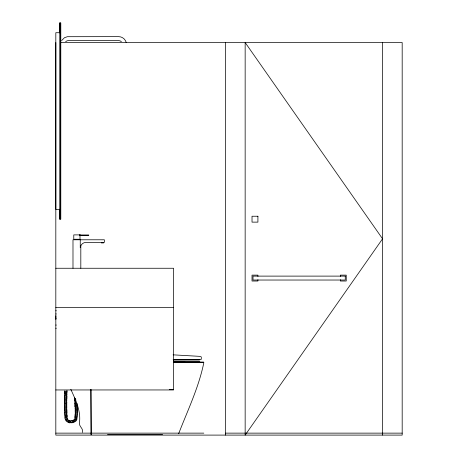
<?xml version="1.0" encoding="UTF-8"?>
<svg xmlns="http://www.w3.org/2000/svg" width="458" height="458" viewBox="0 0 458 458"><rect width="100%" height="100%" fill="white"/><g stroke="black" fill="none" stroke-linecap="round" stroke-linejoin="round"><path stroke-width="0.69" d="M55.893 318.379L55.893 319.117L55.893 315.751M59.746 219.187L59.746 22.9L60.725 22.9L60.725 219.187L59.746 219.187L59.746 209.191M60.725 219.187L60.725 22.9M66.794 408.513C67.526 406.887 63.547 407.935 64.675 406.04M77.121 413.042L77.419 412.108L76.841 411.748M64.526 406.149L64.526 406.939M66.084 403.595C68.752 402.095 63.467 402.393 64.687 400.698M64.738 396.451C63.496 398.328 67.618 397.212 66.759 398.992M66.811 398.958L66.816 398.174M65.351 403.092L64.526 402.662L64.818 401.735M65.099 406.223L64.521 405.868L64.807 404.935M66.776 397.933L66.782 397.04L65.557 396.748M66.822 397.859L66.828 397.115M66.788 396.874L66.794 395.987L64.607 395.18M66.794 401.048L66.742 400.223L65.671 399.966M66.839 396.805L66.845 396.055M66.879 393.932C66.828 395.907 67.206 393.044 65.918 393.634M65.236 399.857L64.549 399.462L64.853 398.54M66.799 400.017C67.595 398.386 63.525 399.365 64.727 397.504M66.192 394.035C68.889 392.477 63.622 392.821 64.836 391.121M64.526 402.662L64.538 401.878M64.733 390.983C65.54 391.39 68.093 391.796 66.421 392.895M66.908 392.586L66.92 391.796M66.931 391.487L66.942 390.731L66.931 391.487L66.439 391.825M66.857 395.781C67.641 394.447 62.752 394.412 65.311 393.153M77.408 412.904L77.419 412.143M64.549 399.462L64.567 398.678M65.328 393.485L64.647 393.079L64.95 392.145M64.658 395.248L64.91 394.286M64.647 393.079L64.664 392.283M64.715 392.042L64.687 391.224M75.186 414.708C74.385 416.07 79.131 416.339 76.538 417.421M75.112 415.492L75.135 414.742M71.66 421.268C71.213 421.274 72.324 419.614 72.856 420.862M68.9 422.202C70.183 424.646 70.246 420.215 71.528 420.639M76.337 419.723C79.194 418.56 73.062 417.868 75.501 416.517M74.94 417.644L74.992 416.82M76.635 418.56C79.154 417.209 72.851 416.683 75.799 415.423M201.274 359.078L201.291 357.177M75.02 416.517L75.083 415.784M68.294 420.307C68.408 417.999 64.967 421.961 65.271 419.099M203.81 362.759C198.795 387.416 187.688 410.311 178.66 433.663M66.708 421.217L67.481 422.007L67.99 421.829M67.83 421.681C68.568 424.698 69.822 419.11 70.864 421.142M73.721 421.892C73.778 422.7 72.37 422.957 72.347 422.047M67.555 419.78L67.418 418.807L66.313 419.093M67.32 418.715C67.326 417.564 63.387 418.349 65.276 416.637M71.482 422.442L71.156 422.9L70.097 422.614M77.242 406.555L77.259 405.719L76.669 405.359M77.293 407.78L77.081 408.759M75.364 404.998C73.509 406.756 78.398 405.811 77.184 407.654M64.698 413.528C63.771 415.555 68.437 414.267 66.616 416.196M64.612 410.179L64.836 409.2M75.782 408.009C73.051 409.652 78.799 409.143 77.121 410.889M61.624 40.562L64.498 37.693L67.395 36.703L118.691 36.64C122.131 36.629 125.355 39.13 126.213 42.457M66.124 409.973C68.895 408.341 63.101 408.822 64.818 407.076M68.225 421.652L69.232 420.415L69.885 421.034M66.215 419.871C65.225 422.597 68.311 419.574 69.078 420.392M65.654 41.718L66.925 40.871L68.488 40.567L118.559 40.567L120.128 40.871L121.399 41.718M74.551 397.847L74.614 398.666L75.593 398.838M66.713 417.261L67.034 416.156L65.889 415.927M75.885 400.973L74.797 400.802L74.74 399.92M76.789 405.605C78.988 403.893 73.291 404.603 75.255 402.863M74.935 404.231L75.341 403.893M76.755 407.483C75.759 407.786 74.139 406.704 75.501 405.977M66.891 414.885L66.902 414.043L65.219 413.666M64.715 410.311C63.553 412.045 68.815 411.587 66.198 413.15M75.026 398.592L74.683 399.72L75.976 399.949M75.227 401.763C73.727 403.109 76.463 403.017 77.162 403.578M66.799 411.713L66.776 410.832L65.053 410.448M66.857 413.843L66.879 412.984L65.752 412.732M66.776 410.666L66.759 409.778L65.838 409.589M75.181 409.435C74.402 411.198 78.478 410.002 77.27 411.931M66.725 404.305L66.771 403.446L65.803 403.2M66.725 405.364C67.578 403.635 63.198 404.58 64.813 402.8M66.736 402.181C67.601 400.555 62.895 401.156 65.013 399.565M75.204 413.66L75.146 414.507L75.965 414.73M75.209 412.595C74.328 414.187 79.057 413.746 76.91 415.234M75.45 407.11L75.101 408.175L76.08 408.387M75.312 400.624C73.996 400.922 75.347 402.456 75.507 401.964M74.82 418.772C74.356 419.625 77.356 421.389 74.843 421.675M64.824 414.576L64.721 415.515L65.58 415.881M75.421 417.639C73.114 418.818 78.719 419.608 75.908 420.902M64.687 408.175L64.544 409.068L65.242 409.452M77.253 414.078C78.518 412.36 73.2 412.675 75.851 411.181M66.089 406.79C68.815 405.324 63.141 405.456 64.813 403.87M77.15 416.288L77.373 415.36L76.812 414.971M64.876 411.33L64.612 412.274L65.196 412.606M65.992 417.564C64.733 417.301 64.509 419.219 65.746 419.162M65.191 415.583C63.296 417.181 67.572 416.465 67.171 417.971M77.104 409.818L77.373 408.925L76.669 408.513M65.076 412.36L64.624 412.515L64.687 413.362M64.893 395.351L64.589 396.244L65.07 396.599M59.746 32.713L55.819 32.713L55.819 209.369L59.746 209.369M60.811 42.531L402.181 42.531L402.181 435.1L55.819 435.1L55.819 42.531M79.858 234.977L88.743 234.977L88.743 235.412L79.858 235.412L79.858 234.891M101.287 242.929L103.64 242.929M55.819 268.256L173.588 268.256L173.588 389.953L55.819 389.953M55.819 307.513L173.588 307.513M55.819 310.782L56.34 310.782M55.819 313.953L56.34 313.953M55.819 325.06L56.34 325.06M55.819 328.231L56.34 328.231M173.101 359.53L201.062 359.53M173.387 359.833L198.915 359.759M173.433 359.908L199.848 359.908M173.433 361.711L199.848 361.711M173.387 361.786L184.757 361.786M173.588 362.072L203.644 362.066M173.548 362.33L203.827 362.324M169.271 389.661L173.588 389.661M55.819 433.136L203.827 433.136M225.525 433.136L402.181 433.136M107.498 434.625L162.63 434.636M173.101 354.841L201.062 356.433M75.312 406.172L75.851 406.252M75.415 409.332L75.799 409.389M76.114 405.244L75.032 405.055L74.935 404.196M65.649 406.361C67.063 405.536 66.794 408.731 66.776 406.67M76.291 411.605L75.215 411.37L75.152 410.517M75.387 415.641L75.913 415.778M75.135 419.425L74.597 419.282C73.887 419.889 75.856 423.083 73.509 421.927M74.625 419.997L74.064 419.694L73.469 420.072L73.738 421.721M73.332 420.129C71.803 419.98 73.354 424.251 71.271 422.425M70.813 389.289C75.667 400.109 81.192 411.095 79.394 423.318C79.263 426.873 83.654 428.636 82.514 432.375M91.285 434.768L91.039 389.489M67.011 415.812L66.948 415.114M74.694 399.994L74.746 400.733M67.034 416.156L67.086 416.992M74.877 403.126L74.923 403.922M91.01 434.625L90.799 389.518M74.986 405.261L75.026 406.04M75.032 406.355L75.066 407.099M77.259 405.685L77.287 406.481M77.305 406.761L77.328 407.54M66.851 411.954L66.879 412.744M77.339 407.815L77.362 408.605M66.828 410.9L66.851 411.679M66.805 409.853L66.828 410.631M77.396 409.944L77.402 410.74M66.771 404.546L66.776 405.33M64.555 409.349L64.561 410.139M66.776 402.422L66.776 403.172M64.532 407.219L64.532 408.009M382.556 42.531L382.556 435.1M340.351 276.437L340.351 275.126L346.242 275.126L346.242 281.017L340.351 281.017L340.351 279.706M257.911 276.437L257.911 275.126L252.026 275.126L252.026 281.017L257.911 281.017L257.911 279.706M225.525 42.531L225.525 435.1M80.814 245.477L80.814 268.256M80.259 239.78L80.259 247.641C80.396 244.933 82.978 242.437 85.841 242.402L104.35 242.402L104.35 239.78L72.988 239.78L72.988 268.256M59.746 22.9L59.746 32.89M382.556 238.813L245.156 435.1L245.156 42.531L382.556 238.813M257.911 216.239L252.026 216.239L252.026 222.13L257.911 222.13L257.911 216.239M80.018 234.891L73.778 234.891L73.778 239.259L80.018 239.259L79.978 234.891M345.258 276.111L253.005 276.111L253.005 280.033L345.258 280.033L345.258 276.111"/></g></svg>
